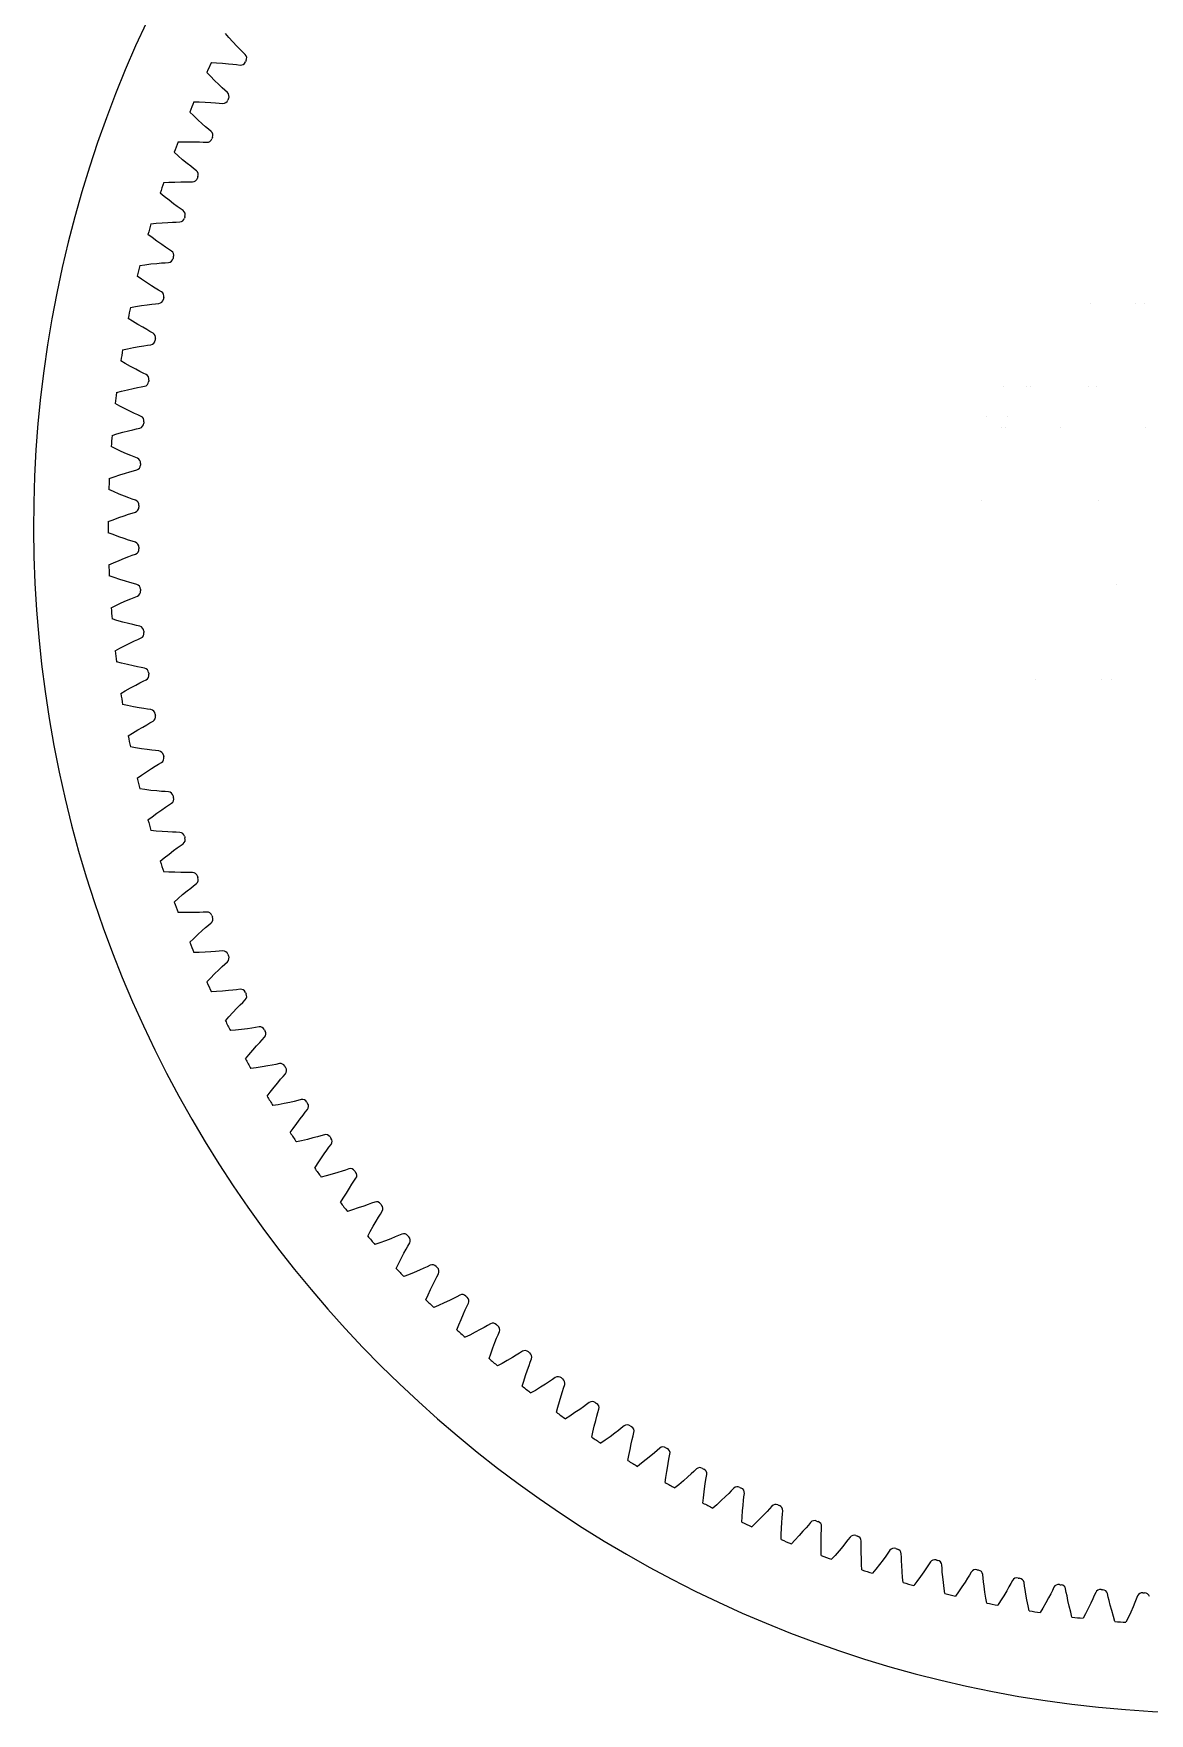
# Model space of a CAD drawing. Extents: x -2061 to 933, y -1034 to 399.
# Drawn here: x -2061.2 to -1896.6, y -1034.3 to -786.5 of the extents above; entities that cross this region are included whole.
import ezdxf

# ---------------------------------------------------------------- set-up
doc = ezdxf.new("R2010")
doc.units = 0
doc.layers.get('0').update_dxf_attribs({"linetype": 'CONTINUOUS'})

msp = doc.modelspace()

# ---------------------------------------------------------------- linework, layer by layer
at = {"color": 1}
for p, q in [((-2032.39234, -787.044919), (-2032.899451, -786.477632)), ((-2031.785503, -787.70463), (-2032.39234, -787.044919)), ((-2031.193797, -788.328004), (-2031.785503, -787.70463)), ((-2030.721622, -788.811455), (-2031.193797, -788.328004)), ((-2030.339481, -789.193654), (-2030.721622, -788.811455)), ((-2029.965287, -789.560048), (-2030.339481, -789.193654)), ((-2035.117589, -792.762136), (-2035.646581, -792.215195)), ((-2034.48532, -793.397514), (-2035.117589, -792.762136)), ((-2034.959954, -790.725786), (-2034.200505, -790.772825)), ((-2034.200505, -790.772825), (-2033.306785, -790.840957)), ((-2033.306785, -790.840957), (-2032.450865, -790.919711)), ((-2032.450865, -790.919711), (-2031.778882, -790.991217)), ((-2031.778882, -790.991217), (-2031.242154, -791.054702)), ((-2031.242154, -791.054702), (-2030.722758, -791.12173)), ((-2033.869596, -793.997177), (-2034.48532, -793.397514)), ((-2033.378805, -794.461718), (-2033.869596, -793.997177)), ((-2032.981953, -794.82862), (-2033.378805, -794.461718)), ((-2032.593664, -795.18004), (-2032.981953, -794.82862)), ((-2037.538713, -796.54097), (-2036.778003, -796.558156)), ((-2036.778003, -796.558156), (-2035.882298, -796.591148)), ((-2035.882298, -796.591148), (-2035.023945, -796.636239)), ((-2035.023945, -796.636239), (-2034.349673, -796.681307)), ((-2034.349673, -796.681307), (-2033.810866, -796.723671)), ((-2033.810866, -796.723671), (-2033.289239, -796.770257)), ((-2037.616281, -798.581938), (-2038.166337, -798.056187)), ((-2036.959554, -799.192003), (-2037.616281, -798.581938)), ((-2036.320762, -799.767031), (-2036.959554, -799.192003)), ((-2035.812111, -800.211946), (-2036.320762, -799.767031)), ((-2035.401161, -800.562984), (-2035.812111, -800.211946)), ((-2039.887182, -802.452911), (-2039.126383, -802.440219)), ((-2039.126383, -802.440219), (-2038.230073, -802.438021)), ((-2038.230073, -802.438021), (-2037.370612, -802.449378)), ((-2037.370612, -802.449378), (-2036.69509, -802.467939)), ((-2036.69509, -802.467939), (-2036.155036, -802.489117)), ((-2036.155036, -802.489117), (-2035.631982, -802.515188)), ((-2034.999374, -800.898889), (-2035.401161, -800.562984)), ((-2039.884561, -804.495351), (-2040.454834, -803.991601)), ((-2039.20439, -805.079163), (-2039.884561, -804.495351)), ((-2038.543515, -805.628669), (-2039.20439, -805.079163)), ((-2038.017789, -806.053271), (-2038.543515, -805.628669)), ((-2037.593374, -806.387905), (-2038.017789, -806.053271)), ((-2037.178709, -806.707777), (-2037.593374, -806.387905)), ((-2041.918933, -810.493258), (-2042.508544, -810.012285)), ((-2042.001738, -808.452496), (-2041.242024, -808.409944)), ((-2041.242024, -808.409944), (-2040.346491, -808.372559)), ((-2040.346491, -808.372559), (-2039.487247, -808.350164)), ((-2039.487247, -808.350164), (-2038.811517, -808.342191)), ((-2038.811517, -808.342191), (-2038.271048, -808.34215)), ((-2038.271048, -808.34215), (-2037.747373, -808.347666)), ((-2041.216366, -811.049916), (-2041.918933, -810.493258)), ((-2040.534427, -811.573053), (-2041.216366, -811.049916)), ((-2039.992437, -811.976688), (-2040.534427, -811.573053)), ((-2039.555211, -812.294401), (-2039.992437, -811.976688)), ((-2039.128308, -812.597747), (-2039.555211, -812.294401)), ((-2043.879121, -814.530471), (-2043.121663, -814.458127)), ((-2043.121663, -814.458127), (-2042.228289, -814.385611)), ((-2042.228289, -814.385611), (-2041.370586, -814.329501)), ((-2041.370586, -814.329501), (-2040.69569, -814.295004)), ((-2040.69569, -814.295004), (-2040.155639, -814.273745)), ((-2040.155639, -814.273745), (-2039.632152, -814.258697)), ((-2043.71626, -816.56641), (-2044.324299, -816.108955)), ((-2042.99238, -817.095056), (-2043.71626, -816.56641)), ((-2042.290429, -817.591016), (-2042.99238, -817.095056)), ((-2041.73301, -817.973062), (-2042.290429, -817.591016)), ((-2041.805904, -820.274755), (-2041.283412, -820.239167)), ((-2041.283648, -818.273364), (-2041.73301, -817.973062)), ((-2040.845165, -818.559716), (-2041.283648, -818.273364)), ((-2045.273771, -822.705442), (-2045.899301, -822.272211)), ((-2045.516436, -820.677467), (-2044.762403, -820.57544)), ((-2044.529694, -823.205261), (-2045.273771, -822.705442)), ((-2044.762403, -820.57544), (-2043.872564, -820.467907)), ((-2043.872564, -820.467907), (-2043.017726, -820.378167)), ((-2043.017726, -820.378167), (-2042.344705, -820.3172)), ((-2042.344705, -820.3172), (-2041.805904, -820.274755)), ((-2043.808813, -823.673281), (-2044.529694, -823.205261)), ((-2043.236825, -824.033147), (-2043.808813, -823.673281)), ((-2042.77602, -824.315576), (-2043.236825, -824.033147)), ((-2042.326632, -824.584493), (-2042.77602, -824.315576)), ((-2046.91116, -826.884004), (-2046.161713, -826.752453)), ((-2046.161713, -826.752453), (-2045.276782, -826.610068)), ((-2045.276782, -826.610068), (-2044.426126, -826.486836)), ((-2044.426126, -826.486836), (-2043.756017, -826.399494)), ((-2043.756017, -826.399494), (-2043.219299, -826.335928)), ((-2043.219299, -826.335928), (-2042.698606, -826.279854)), ((-1905.243833, -826.24377), (-1905.245483, -826.244722)), ((-1898.735836, -826.245231), (-1898.738553, -826.246263)), ((-1897.400911, -826.24354), (-1897.403664, -826.244474)), ((-2046.589063, -828.900888), (-2047.231119, -828.49255)), ((-2045.825938, -829.37111), (-2046.589063, -828.900888)), ((-2045.087238, -829.810467), (-2045.825938, -829.37111)), ((-2044.501562, -830.1476), (-2045.087238, -829.810467)), ((-2044.030024, -830.411721), (-2044.501562, -830.1476)), ((-2046.438777, -832.802623), (-2045.593615, -832.646089)), ((-2045.593615, -832.646089), (-2044.927452, -832.532506)), ((-2044.927452, -832.532506), (-2044.393643, -832.447918)), ((-2044.393643, -832.447918), (-2043.875553, -832.371445)), ((-2043.570425, -830.662787), (-2044.030024, -830.411721)), ((-2047.66011, -835.143197), (-2048.317702, -834.76038)), ((-2048.06114, -833.140513), (-2047.317436, -832.97964)), ((-2047.317436, -832.97964), (-2046.438777, -832.802623)), ((-2046.879112, -835.583096), (-2047.66011, -835.143197)), ((-2046.123732, -835.993113), (-2046.879112, -835.583096)), ((-2045.525272, -836.306992), (-2046.123732, -835.993113)), ((-2045.043728, -836.552397), (-2045.525272, -836.306992)), ((-2044.574627, -836.785226), (-2045.043728, -836.552397)), ((-2048.964605, -839.437346), (-2048.22779, -839.2474)), ((-2048.22779, -839.2474), (-2047.356758, -839.036023)), ((-2047.356758, -839.036023), (-2046.518393, -838.846429)), ((-2046.518393, -838.846429), (-2045.857203, -838.70678)), ((-2045.857203, -838.70678), (-2045.327126, -838.6013)), ((-2045.327126, -838.6013), (-2044.812438, -838.504545)), ((-1918.166533, -838.491932), (-1918.167124, -838.49284)), ((-1914.758773, -838.478678), (-1914.759443, -838.479597)), ((-1914.199558, -838.477921), (-1914.200234, -838.478831)), ((-1905.664091, -838.480575), (-1905.665034, -838.481459)), ((-1904.43564, -838.480715), (-1904.436605, -838.481561)), ((-2048.485258, -841.422742), (-2049.157373, -841.066037)), ((-2047.687592, -841.83164), (-2048.485258, -841.422742)), ((-2046.916698, -842.211685), (-2047.687592, -841.83164)), ((-2046.306376, -842.501827), (-2046.916698, -842.211685)), ((-2045.815569, -842.728136), (-2046.306376, -842.501827)), ((-2047.199034, -845.078295), (-2046.543836, -844.912795)), ((-2046.543836, -844.912795), (-2046.018309, -844.786586)), ((-2046.018309, -844.786586), (-2045.507817, -844.6697)), ((-2045.337689, -842.942369), (-2045.815569, -842.728136)), ((-1920.646276, -842.924626), (-1920.646886, -842.92591)), ((-1918.361587, -844.65181), (-1918.362435, -844.653672)), ((-1917.866058, -844.650789), (-1917.866916, -844.652646)), ((-1917.524811, -842.937157), (-1917.525484, -842.938447)), ((-1909.677428, -844.652418), (-1909.678569, -844.654248)), ((-2049.063237, -847.72984), (-2049.748838, -847.399798)), ((-2049.62016, -845.764795), (-2048.891371, -845.546067)), ((-2048.891371, -845.546067), (-2048.029309, -845.300657)), ((-2048.029309, -845.300657), (-2047.199034, -845.078295)), ((-2048.250133, -848.107107), (-2049.063237, -847.72984)), ((-2047.464912, -848.456594), (-2048.250133, -848.107107)), ((-2046.84367, -848.722551), (-2047.464912, -848.456594)), ((-2046.344357, -848.929417), (-2046.84367, -848.722551)), ((-2045.858434, -849.124723), (-2046.344357, -848.929417)), ((-2050.026796, -852.113102), (-2049.307155, -851.865931)), ((-2049.307155, -851.865931), (-2048.455393, -851.586865)), ((-2048.455393, -851.586865), (-2047.634488, -851.332078)), ((-2047.634488, -851.332078), (-2046.986293, -851.140984)), ((-2046.986293, -851.140984), (-2046.466126, -850.994239)), ((-2046.466126, -850.994239), (-2045.960616, -850.857401)), ((-2049.393155, -854.054768), (-2050.091184, -853.751897)), ((-2048.565866, -854.399821), (-2049.393155, -854.054768)), ((-2047.76753, -854.718211), (-2048.565866, -854.399821)), ((-2047.136325, -854.959573), (-2047.76753, -854.718211)), ((-2046.629275, -855.146677), (-2047.136325, -854.959573)), ((-2047.824084, -857.598136), (-2047.183891, -857.381741)), ((-2047.183891, -857.381741), (-2046.669886, -857.214688)), ((-2046.669886, -857.214688), (-2046.170138, -857.058109)), ((-2046.13606, -855.322755), (-2046.629275, -855.146677)), ((-1921.312245, -855.32199), (-1921.312366, -855.323059)), ((-1904.07025, -855.320889), (-1904.070521, -855.322108)), ((-2050.183885, -858.472479), (-2049.474503, -858.197246)), ((-2049.474503, -858.197246), (-2048.634354, -857.884955)), ((-2048.634354, -857.884955), (-2047.824084, -857.598136)), ((-2049.474503, -860.387772), (-2050.183885, -860.112539)), ((-2048.634305, -860.70008), (-2049.474503, -860.387772)), ((-2047.824084, -860.986881), (-2048.634305, -860.70008)), ((-2047.183891, -861.203277), (-2047.824084, -860.986881)), ((-2046.669886, -861.37033), (-2047.183891, -861.203277)), ((-2046.170138, -861.526909), (-2046.669886, -861.37033)), ((-2050.091184, -864.833121), (-2049.393155, -864.53025)), ((-2049.393155, -864.53025), (-2048.565914, -864.185216)), ((-2048.565914, -864.185216), (-2047.767529, -863.866807)), ((-2047.767529, -863.866807), (-2047.136325, -863.625444)), ((-2047.136325, -863.625444), (-2046.629276, -863.43834)), ((-2046.629276, -863.43834), (-2046.13606, -863.262263)), ((-2049.307155, -866.719087), (-2050.026796, -866.471916)), ((-2048.455344, -866.998168), (-2049.307155, -866.719087)), ((-2047.634488, -867.252939), (-2048.455344, -866.998168)), ((-2046.986293, -867.444034), (-2047.634488, -867.252939)), ((-2046.466126, -867.590779), (-2046.986293, -867.444034)), ((-2046.84367, -869.862467), (-2046.344357, -869.6556)), ((-2045.960615, -867.727617), (-2046.466126, -867.590779)), ((-2046.344357, -869.6556), (-2045.858434, -869.460295)), ((-1901.510025, -867.733325), (-1901.509476, -867.734321)), ((-2049.748838, -871.185219), (-2049.063237, -870.855177)), ((-2049.063237, -870.855177), (-2048.25018, -870.477932)), ((-2048.25018, -870.477932), (-2047.464912, -870.128424)), ((-2047.464912, -870.128424), (-2046.84367, -869.862467)), ((-2048.891371, -873.03895), (-2049.62016, -872.820223)), ((-2048.029259, -873.284375), (-2048.891371, -873.03895)), ((-2047.199034, -873.506723), (-2048.029259, -873.284375)), ((-2046.543836, -873.672222), (-2047.199034, -873.506723)), ((-2046.018309, -873.798432), (-2046.543836, -873.672222)), ((-2045.507816, -873.915318), (-2046.018309, -873.798432)), ((-2049.157373, -877.51898), (-2048.485258, -877.162276)), ((-2048.485258, -877.162276), (-2047.687639, -876.753401)), ((-2047.687639, -876.753401), (-2046.916697, -876.373333)), ((-2046.916697, -876.373333), (-2046.306376, -876.083191)), ((-2046.306376, -876.083191), (-2045.81557, -875.856881)), ((-2045.81557, -875.856881), (-2045.337689, -875.642649)), ((-2048.22779, -879.337618), (-2048.964605, -879.147672)), ((-2047.356708, -879.549007), (-2048.22779, -879.337618)), ((-2046.518393, -879.738589), (-2047.356708, -879.549007)), ((-2045.857203, -879.878238), (-2046.518393, -879.738589)), ((-2045.327126, -879.983718), (-2045.857203, -879.878238)), ((-2045.525272, -882.278025), (-2045.043729, -882.032621)), ((-2044.812438, -880.080472), (-2045.327126, -879.983718)), ((-2045.043729, -882.032621), (-2044.574628, -881.799792)), ((-1913.443295, -881.801595), (-1913.442036, -881.80312)), ((-1903.65125, -881.820222), (-1903.649157, -881.821845)), ((-1902.267663, -881.821612), (-1902.265486, -881.823166)), ((-2048.317702, -883.824637), (-2047.66011, -883.441821)), ((-2047.66011, -883.441821), (-2046.879157, -883.001947)), ((-2046.879157, -883.001947), (-2046.123732, -882.591905)), ((-2046.123732, -882.591905), (-2045.525272, -882.278025)), ((-2047.317436, -885.605378), (-2048.06114, -885.444505)), ((-2046.438726, -885.782405), (-2047.317436, -885.605378)), ((-2045.593615, -885.938929), (-2046.438726, -885.782405)), ((-2044.927452, -886.052512), (-2045.593615, -885.938929)), ((-2044.393643, -886.1371), (-2044.927452, -886.052512)), ((-2043.875553, -886.213573), (-2044.393643, -886.1371)), ((-2046.589063, -889.684129), (-2045.825982, -889.213934)), ((-2045.825982, -889.213934), (-2045.087237, -888.77455)), ((-2045.087237, -888.77455), (-2044.501562, -888.437418)), ((-2044.501562, -888.437418), (-2044.030024, -888.173297)), ((-2044.030024, -888.173297), (-2043.570426, -887.922231)), ((-2047.231119, -890.092467), (-2046.589063, -889.684129)), ((-2046.161713, -891.832565), (-2046.91116, -891.701014)), ((-2045.276731, -891.974958), (-2046.161713, -891.832565)), ((-2044.426126, -892.098182), (-2045.276731, -891.974958)), ((-2043.756017, -892.185524), (-2044.426126, -892.098182)), ((-2043.808813, -894.911737), (-2043.236825, -894.55187)), ((-2043.219299, -892.24909), (-2043.756017, -892.185524)), ((-2043.236825, -894.55187), (-2042.77602, -894.269441)), ((-2042.698606, -892.305164), (-2043.219299, -892.24909)), ((-2042.77602, -894.269441), (-2042.326632, -894.000525)), ((-2045.899301, -896.312806), (-2045.273771, -895.879576)), ((-2045.273771, -895.879576), (-2044.529738, -895.379785)), ((-2044.529738, -895.379785), (-2043.808813, -894.911737)), ((-2044.762403, -898.009577), (-2045.516436, -897.907551)), ((-2043.872513, -898.117116), (-2044.762403, -898.009577)), ((-2043.017726, -898.206851), (-2043.872513, -898.117116)), ((-2042.344705, -898.267817), (-2043.017726, -898.206851)), ((-2041.805904, -898.310262), (-2042.344705, -898.267817)), ((-2041.283411, -898.345851), (-2041.805904, -898.310262)), ((-2044.324299, -902.476063), (-2043.71626, -902.018608)), ((-2043.71626, -902.018608), (-2042.992423, -901.489992)), ((-2042.992423, -901.489992), (-2042.290429, -900.994001)), ((-2042.290429, -900.994001), (-2041.73301, -900.611956)), ((-2041.73301, -900.611956), (-2041.283648, -900.311653)), ((-2041.283648, -900.311653), (-2040.845165, -900.025302)), ((-2043.121663, -904.126891), (-2043.879121, -904.054546)), ((-2042.228237, -904.19941), (-2043.121663, -904.126891)), ((-2041.370586, -904.255517), (-2042.228237, -904.19941)), ((-2040.69569, -904.290013), (-2041.370586, -904.255517)), ((-2040.155639, -904.311273), (-2040.69569, -904.290013)), ((-2039.632152, -904.326321), (-2040.155639, -904.311273)), ((-2040.534427, -907.011965), (-2039.992437, -906.60833)), ((-2039.992437, -906.60833), (-2039.555212, -906.290617)), ((-2039.555212, -906.290617), (-2039.128308, -905.987271)), ((-2042.508544, -908.572733), (-2041.918933, -908.09176)), ((-2041.918933, -908.09176), (-2041.216407, -907.535133)), ((-2041.216407, -907.535133), (-2040.534427, -907.011965)), ((-2041.242024, -910.175073), (-2042.001738, -910.132522)), ((-2040.346439, -910.212461), (-2041.242024, -910.175073)), ((-2039.487247, -910.234853), (-2040.346439, -910.212461)), ((-2038.811517, -910.242827), (-2039.487247, -910.234853)), ((-2038.271047, -910.242867), (-2038.811517, -910.242827)), ((-2037.747373, -910.237352), (-2038.271047, -910.242867)), ((-2037.593374, -912.197113), (-2037.178709, -911.877241)), ((-2040.454834, -914.593417), (-2039.884561, -914.089666)), ((-2039.884561, -914.089666), (-2039.20443, -913.505888)), ((-2039.20443, -913.505888), (-2038.543515, -912.956348)), ((-2038.543515, -912.956348), (-2038.017789, -912.531746)), ((-2038.017789, -912.531746), (-2037.593374, -912.197113)), ((-2039.126383, -916.144798), (-2039.887182, -916.132106)), ((-2038.230021, -916.146997), (-2039.126383, -916.144798)), ((-2037.370612, -916.13564), (-2038.230021, -916.146997)), ((-2036.69509, -916.117078), (-2037.370612, -916.13564)), ((-2036.155036, -916.0959), (-2036.69509, -916.117078)), ((-2035.631981, -916.06983), (-2036.155036, -916.0959)), ((-2037.616281, -920.00308), (-2036.959593, -919.39305)), ((-2036.959593, -919.39305), (-2036.320762, -918.817986)), ((-2036.320762, -918.817986), (-2035.812111, -918.373072)), ((-2035.812112, -918.373072), (-2035.401162, -918.022034)), ((-2035.401162, -918.022034), (-2034.999375, -917.686129)), ((-2038.166337, -920.528831), (-2037.616281, -920.00308)), ((-2033.810866, -921.861346), (-2034.349673, -921.903711)), ((-2033.289239, -921.814761), (-2033.810866, -921.861346)), ((-2036.778003, -922.026861), (-2037.538713, -922.044048)), ((-2035.882246, -921.993867), (-2036.778003, -922.026861)), ((-2035.023945, -921.948779), (-2035.882246, -921.993867)), ((-2034.349673, -921.903711), (-2035.023945, -921.948779)), ((-2033.869596, -924.58784), (-2033.378805, -924.123299)), ((-2033.378805, -924.123299), (-2032.981954, -923.756398)), ((-2032.981954, -923.756398), (-2032.593664, -923.404978)), ((-2035.646581, -926.369822), (-2035.117589, -925.822882)), ((-2035.117589, -925.822882), (-2034.485357, -925.187541)), ((-2034.485357, -925.187541), (-2033.869596, -924.58784)), ((-2034.200505, -927.812193), (-2034.959954, -927.859231)), ((-2033.306734, -927.744056), (-2034.200505, -927.812193)), ((-2032.450865, -927.665306), (-2033.306734, -927.744056)), ((-2031.778882, -927.593801), (-2032.450865, -927.665306)), ((-2031.242154, -927.530316), (-2031.778882, -927.593801)), ((-2030.722757, -927.463287), (-2031.242154, -927.530316)), ((-2030.339481, -929.391364), (-2029.965287, -929.02497)), ((-2032.899451, -932.107386), (-2032.39234, -931.540099)), ((-2032.39234, -931.540099), (-2031.785539, -930.880426)), ((-2031.785539, -930.880426), (-2031.193797, -930.257013)), ((-2031.193797, -930.257013), (-2030.721622, -929.773562)), ((-2030.721622, -929.773562), (-2030.339481, -929.391364)), ((-2031.397863, -933.491871), (-2032.15488, -933.56869)), ((-2030.507456, -933.388698), (-2031.397863, -933.491871)), ((-2029.655339, -933.276408), (-2030.507456, -933.388698)), ((-2028.986681, -933.178576), (-2029.655339, -933.276408)), ((-2028.452859, -933.094068), (-2028.986681, -933.178576)), ((-2027.936494, -933.0067), (-2028.452859, -933.094068)), ((-2029.444735, -937.145915), (-2028.8643, -936.462928)), ((-2028.8643, -936.462928), (-2028.297489, -935.816765)), ((-2028.297489, -935.816765), (-2027.844659, -935.315149)), ((-2027.844659, -935.315149), (-2027.477817, -934.918242)), ((-2027.477817, -934.918242), (-2027.118297, -934.53744)), ((-2029.929183, -937.732674), (-2029.444735, -937.145915)), ((-2028.374398, -939.05714), (-2029.127816, -939.163619)), ((-2027.488728, -938.919089), (-2028.374398, -939.05714)), ((-2026.641677, -938.773431), (-2027.488728, -938.919089)), ((-2025.977375, -938.649424), (-2026.641677, -938.773431)), ((-2025.447282, -938.544023), (-2025.977375, -938.649424)), ((-2024.934746, -938.43645), (-2025.447282, -938.544023)), ((-2025.726146, -941.926439), (-2025.18514, -941.258521)), ((-2025.18514, -941.258521), (-2024.752352, -940.739514)), ((-2024.752352, -940.739514), (-2024.401376, -940.328511)), ((-2024.401376, -940.328511), (-2024.057083, -939.933888)), ((-2026.740358, -943.237013), (-2026.27932, -942.631688)), ((-2026.27932, -942.631688), (-2025.726146, -941.926439)), ((-2023.414526, -944.147901), (-2024.255206, -944.326702)), ((-2022.755605, -943.997909), (-2023.414526, -944.147901)), ((-2022.230059, -943.871778), (-2022.755605, -943.997909)), ((-2021.722141, -943.744166), (-2022.230059, -943.871778)), ((-2025.134773, -944.499418), (-2025.883429, -944.635394)), ((-2024.255206, -944.326702), (-2025.134773, -944.499418)), ((-2022.375915, -947.262535), (-2021.861548, -946.573892)), ((-2021.861548, -946.573892), (-2021.44947, -946.038293)), ((-2021.44947, -946.038293), (-2021.1149, -945.613828)), ((-2021.1149, -945.613828), (-2020.786365, -945.205993)), ((-2023.337892, -948.611916), (-2022.900974, -947.988957)), ((-2022.900974, -947.988957), (-2022.375915, -947.262535)), ((-2018.806149, -949.069118), (-2019.326338, -949.215784)), ((-2018.303633, -948.921663), (-2018.806149, -949.069118)), ((-2021.683983, -949.810312), (-2022.426724, -949.975576)), ((-2020.811875, -949.603198), (-2021.683983, -949.810312)), ((-2019.978862, -949.39153), (-2020.811875, -949.603198)), ((-2019.326338, -949.215784), (-2019.978862, -949.39153)), ((-2018.331838, -951.754681), (-2017.941105, -951.203317)), ((-2017.941105, -951.203317), (-2017.623458, -950.766044)), ((-2017.623458, -950.766044), (-2017.311188, -950.345625)), ((-2019.727031, -953.849095), (-2019.314907, -953.209463)), ((-2019.314907, -953.209463), (-2018.818772, -952.462987)), ((-2018.818772, -952.462987), (-2018.331838, -951.754681)), ((-2014.684493, -953.960959), (-2015.180833, -954.128029)), ((-2018.027348, -954.981635), (-2018.763028, -955.175931)), ((-2017.164044, -954.740442), (-2018.027348, -954.981635)), ((-2016.339984, -954.496233), (-2017.164044, -954.740442)), ((-2015.694862, -954.295005), (-2016.339984, -954.496233)), ((-2015.180833, -954.128029), (-2015.694863, -954.295005)), ((-2014.601453, -956.7929), (-2014.232667, -956.226621)), ((-2014.232667, -956.226621), (-2013.932432, -955.777214)), ((-2013.932432, -955.777214), (-2013.636908, -955.34486)), ((-2015.913344, -958.940474), (-2015.526649, -958.285155)), ((-2015.526649, -958.285155), (-2015.060203, -957.519777)), ((-2015.060203, -957.519777), (-2014.601453, -956.7929)), ((-2011.359699, -959.04071), (-2011.866777, -959.227738)), ((-2010.870301, -958.854283), (-2011.359699, -959.04071)), ((-2014.170508, -960.005412), (-2014.897993, -960.228441)), ((-2013.317338, -959.730512), (-2014.170508, -960.005412)), ((-2012.503501, -959.454139), (-2013.317338, -959.730512)), ((-2011.866777, -959.227738), (-2012.503501, -959.454139)), ((-2010.676143, -961.68078), (-2010.329874, -961.10046)), ((-2010.329874, -961.10046), (-2010.047514, -960.639612)), ((-2010.047514, -960.639612), (-2009.769193, -960.195989)), ((-2011.90271, -963.878204), (-2011.542041, -963.208208)), ((-2011.542041, -963.208208), (-2011.106003, -962.425107)), ((-2011.106003, -962.425107), (-2010.676143, -961.68078)), ((-2007.348641, -963.799587), (-2007.847985, -964.006379)), ((-2006.866939, -963.59409), (-2007.348641, -963.799587)), ((-2010.119408, -964.873897), (-2010.837576, -965.125315)), ((-2009.277689, -964.565713), (-2010.119408, -964.873897)), ((-2008.47533, -964.257603), (-2009.277689, -964.565713)), ((-2007.847985, -964.006379), (-2008.47533, -964.257603)), ((-2006.962269, -967.171415), (-2006.561963, -966.410786)), ((-2006.561963, -966.410786), (-2006.238744, -965.817318)), ((-2006.238744, -965.817318), (-2005.974695, -965.345741)), ((-2005.974695, -965.345741), (-2005.714004, -964.891532)), ((-2007.701313, -968.65467), (-2007.367227, -967.971031)), ((-2007.367227, -967.971031), (-2006.962269, -967.171415)), ((-2004.261681, -968.899218), (-2005.051325, -969.238591)), ((-2003.644683, -968.623558), (-2004.261681, -968.899218)), ((-2003.153842, -968.397322), (-2003.644683, -968.623558)), ((-2002.68058, -968.173072), (-2003.153842, -968.397322)), ((-2005.880296, -969.579583), (-2006.58804, -969.859002)), ((-2005.051325, -969.238591), (-2005.880296, -969.579583)), ((-2002.635391, -971.751381), (-2002.265256, -970.975622)), ((-2002.265256, -970.975622), (-2001.965585, -970.369923)), ((-2001.965586, -970.369923), (-2001.720254, -969.888342)), ((-2001.720254, -969.888342), (-2001.477596, -969.424249)), ((-2003.315633, -973.262507), (-2003.008643, -972.566279)), ((-2003.008643, -972.566279), (-2002.635391, -971.751381)), ((-2000.644763, -973.74194), (-2001.459708, -974.115215)), ((-1999.869051, -973.371827), (-2000.644763, -973.74194)), ((-1999.263351, -973.072157), (-1999.869051, -973.371827)), ((-1998.781771, -972.826825), (-1999.263351, -973.072157)), ((-1998.317678, -972.584167), (-1998.781771, -972.826825)), ((-1997.290751, -974.260413), (-1997.066501, -973.787151)), ((-2001.459708, -974.115215), (-2002.155936, -974.422204)), ((-1998.473012, -976.986868), (-1998.13204, -976.157944)), ((-1998.13204, -976.157944), (-1997.792646, -975.368252)), ((-1997.792646, -975.368252), (-1997.516987, -974.751254)), ((-1997.516987, -974.751254), (-1997.290751, -974.260413)), ((-1998.752431, -977.694611), (-1998.473012, -976.986868)), ((-1996.86446, -978.473798), (-1997.548099, -978.807885)), ((-1996.064798, -978.068817), (-1996.86446, -978.473798)), ((-1995.304215, -977.668535), (-1996.064798, -978.068817)), ((-1994.710747, -977.345316), (-1995.304215, -977.668535)), ((-1994.239169, -977.081266), (-1994.710747, -977.345316)), ((-1993.78496, -976.820575), (-1994.239169, -977.081266)), ((-1992.899807, -978.954556), (-1992.693016, -978.455212)), ((-1992.693016, -978.455212), (-1992.487519, -977.973511)), ((-1994.018744, -981.944147), (-1993.767326, -981.22598)), ((-1993.767326, -981.22598), (-1993.45916, -980.384309)), ((-1993.45916, -980.384309), (-1993.151031, -979.581901)), ((-1993.151031, -979.581901), (-1992.899807, -978.954556)), ((-1989.533041, -981.154085), (-1989.993889, -981.436445)), ((-1989.089417, -980.875764), (-1989.533041, -981.154085)), ((-1992.101637, -982.648612), (-1992.771633, -983.009281)), ((-1991.318491, -982.212549), (-1992.101637, -982.648612)), ((-1990.574209, -981.782715), (-1991.318491, -982.212549)), ((-1989.993889, -981.436445), (-1990.574209, -981.782715)), ((-1988.623957, -984.423959), (-1988.347568, -983.610072)), ((-1988.347568, -983.610072), (-1988.121167, -982.973348)), ((-1988.121167, -982.973348), (-1987.934139, -982.466271)), ((-1987.934139, -982.466271), (-1987.747712, -981.976873)), ((-1989.12187, -986.004564), (-1988.898841, -985.277079)), ((-1988.898841, -985.277079), (-1988.623957, -984.423959)), ((-1986.413161, -986.166747), (-1987.178584, -986.63322)), ((-1985.686329, -985.708024), (-1986.413161, -986.166747)), ((-1985.12005, -985.339238), (-1985.686329, -985.708024)), ((-1984.670643, -985.039003), (-1985.12005, -985.339238)), ((-1984.238288, -984.743479), (-1984.670643, -985.039003)), ((-1983.188433, -986.801434), (-1983.021458, -986.287404)), ((-1983.021458, -986.287404), (-1982.854388, -985.791065)), ((-1987.178584, -986.63322), (-1987.833903, -987.019915)), ((-1983.875064, -989.13392), (-1983.633885, -988.270665)), ((-1983.633885, -988.270665), (-1983.389662, -987.446555)), ((-1983.389662, -987.446555), (-1983.188433, -986.801434)), ((-1979.659473, -988.730029), (-1980.096746, -989.047676)), ((-1979.239053, -988.417759), (-1979.659473, -988.730029)), ((-1984.06936, -989.8696), (-1983.875064, -989.13392)), ((-1982.102891, -990.421478), (-1982.742524, -990.833602)), ((-1981.356373, -989.925314), (-1982.102891, -990.421478)), ((-1980.64811, -989.43841), (-1981.356373, -989.925314)), ((-1980.096746, -989.047676), (-1980.64811, -989.43841)), ((-1978.496639, -991.918496), (-1978.284959, -991.085433)), ((-1978.284959, -991.085433), (-1978.109213, -990.432909)), ((-1978.109213, -990.432909), (-1977.962547, -989.912721)), ((-1977.962547, -989.912721), (-1977.815092, -989.410205)), ((-1978.869005, -993.533295), (-1978.703741, -992.790554)), ((-1978.703741, -992.790554), (-1978.496639, -991.918496)), ((-1976.155922, -993.482455), (-1976.882386, -994.007545)), ((-1975.467321, -992.96812), (-1976.155922, -993.482455)), ((-1974.931722, -992.556041), (-1975.467321, -992.96812)), ((-1974.507257, -992.221471), (-1974.931722, -992.556041)), ((-1974.099421, -991.892936), (-1974.507257, -992.221471)), ((-1972.891337, -993.862176), (-1972.765207, -993.33663)), ((-1972.765207, -993.33663), (-1972.637594, -992.828713)), ((-1976.882386, -994.007545), (-1977.505345, -994.444463)), ((-1973.392846, -996.241344), (-1973.220141, -995.361828)), ((-1973.220141, -995.361828), (-1973.04133, -994.521097)), ((-1973.04133, -994.521097), (-1972.891337, -993.862176)), ((-1969.632942, -995.858923), (-1970.15195, -996.291712)), ((-1969.22194, -995.507947), (-1969.632942, -995.858923)), ((-1968.827316, -995.163654), (-1969.22194, -995.507947)), ((-1967.437452, -996.553854), (-1967.329878, -996.041318)), ((-1973.528823, -996.990001), (-1973.392846, -996.241344)), ((-1971.525116, -997.385891), (-1972.130442, -997.846929)), ((-1970.819827, -996.832685), (-1971.525116, -997.385891)), ((-1970.15195, -996.291712), (-1970.819827, -996.832685)), ((-1967.950569, -999.480969), (-1967.812527, -998.595351)), ((-1967.812527, -998.595351), (-1967.66686, -997.748248)), ((-1967.66686, -997.748248), (-1967.542852, -997.083946)), ((-1967.542852, -997.083946), (-1967.437452, -996.553854)), ((-1963.811671, -998.584388), (-1964.208577, -998.95123)), ((-1963.430869, -998.224868), (-1963.811671, -998.584388)), ((-1968.057048, -1000.234387), (-1967.950569, -999.480969)), ((-1966.039344, -1000.551307), (-1966.626103, -1001.035755)), ((-1965.356318, -999.970838), (-1966.039344, -1000.551307)), ((-1964.710194, -999.404061), (-1965.356318, -999.970838)), ((-1964.208577, -998.95123), (-1964.710194, -999.404061)), ((-1962.282133, -1001.614078), (-1962.169837, -1000.76191)), ((-1962.169837, -1000.76191), (-1962.072005, -1000.093252)), ((-1962.072005, -1000.093252), (-1961.987497, -999.55943)), ((-1961.987497, -999.55943), (-1961.900128, -999.043066)), ((-1957.918399, -1001.071858), (-1958.284792, -1001.446052)), ((-1962.462118, -1003.261451), (-1962.3853, -1002.504434)), ((-1962.3853, -1002.504434), (-1962.282133, -1001.614078)), ((-1960.433528, -1003.498912), (-1961.000815, -1004.006022)), ((-1959.773817, -1002.892075), (-1960.433528, -1003.498912)), ((-1959.150442, -1002.300368), (-1959.773817, -1002.892075)), ((-1958.666991, -1001.828193), (-1959.150442, -1002.300368)), ((-1958.284792, -1001.446052), (-1958.666991, -1001.828193)), ((-1956.637489, -1004.413357), (-1956.558735, -1003.557436)), ((-1956.558735, -1003.557436), (-1956.48723, -1002.885453)), ((-1956.48723, -1002.885453), (-1956.423745, -1002.348725)), ((-1956.423745, -1002.348725), (-1956.356716, -1001.829329)), ((-1956.75266, -1006.066525), (-1956.705621, -1005.307076)), ((-1956.705621, -1005.307076), (-1956.637489, -1004.413357)), ((-1954.080933, -1005.591892), (-1954.716311, -1006.224161)), ((-1953.481269, -1004.976167), (-1954.080933, -1005.591892)), ((-1953.016728, -1004.485376), (-1953.481269, -1004.976167)), ((-1952.649827, -1004.088525), (-1953.016728, -1004.485376)), ((-1952.298406, -1003.700235), (-1952.649827, -1004.088525)), ((-1950.842208, -1006.130516), (-1950.79714, -1005.456244)), ((-1950.79714, -1005.456244), (-1950.754775, -1004.917437)), ((-1950.754775, -1004.917437), (-1950.70819, -1004.39581)), ((-1946.579557, -1006.105945), (-1946.915463, -1006.507733)), ((-1954.716311, -1006.224161), (-1955.263251, -1006.753152)), ((-1950.937477, -1008.645285), (-1950.92029, -1007.884574)), ((-1950.92029, -1007.884574), (-1950.887298, -1006.988869)), ((-1950.887298, -1006.988869), (-1950.842208, -1006.130516)), ((-1948.286443, -1008.066125), (-1948.896508, -1008.722852)), ((-1947.711415, -1007.427333), (-1948.286443, -1008.066125)), ((-1947.266501, -1006.918683), (-1947.711415, -1007.427333)), ((-1946.915463, -1006.507733), (-1947.266501, -1006.918683)), ((-1945.040426, -1009.336644), (-1945.029069, -1008.477183)), ((-1945.029069, -1008.477183), (-1945.010507, -1007.801661)), ((-1945.010507, -1007.801661), (-1944.989329, -1007.261607)), ((-1944.989329, -1007.261607), (-1944.963258, -1006.738553)), ((-1940.770669, -1008.28528), (-1941.090542, -1008.699945)), ((-1948.896508, -1008.722852), (-1949.422259, -1009.272908)), ((-1945.038227, -1010.232954), (-1945.040426, -1009.336644)), ((-1945.025535, -1010.993753), (-1945.038227, -1010.232954)), ((-1942.983095, -1010.991132), (-1943.486846, -1011.561405)), ((-1942.399283, -1010.310961), (-1942.983095, -1010.991132)), ((-1941.849777, -1009.650086), (-1942.399283, -1010.310961)), ((-1941.425175, -1009.12436), (-1941.849777, -1009.650086)), ((-1941.090542, -1008.699945), (-1941.425175, -1009.12436)), ((-1939.136296, -1009.377619), (-1939.130781, -1008.853945)), ((-1939.136256, -1009.918088), (-1939.136296, -1009.377619)), ((-1939.128282, -1010.593818), (-1939.136256, -1009.918088)), ((-1939.105888, -1011.453062), (-1939.128282, -1010.593818)), ((-1935.184046, -1010.661783), (-1935.501759, -1011.099008)), ((-1934.8807, -1010.234879), (-1935.184046, -1010.661783)), ((-1933.204702, -1011.26221), (-1933.21975, -1010.738723)), ((-1939.068502, -1012.348595), (-1939.105888, -1011.453062)), ((-1939.025951, -1013.108309), (-1939.068502, -1012.348595)), ((-1936.985188, -1013.025505), (-1937.466162, -1013.615115)), ((-1936.42853, -1012.322937), (-1936.985188, -1013.025505)), ((-1935.905394, -1011.640998), (-1936.42853, -1012.322937)), ((-1935.501759, -1011.099008), (-1935.905394, -1011.640998)), ((-1933.183442, -1011.802262), (-1933.204702, -1011.26221)), ((-1933.148946, -1012.477157), (-1933.183442, -1011.802262)), ((-1933.092835, -1013.33486), (-1933.148946, -1012.477157)), ((-1933.02032, -1014.228234), (-1933.092835, -1013.33486)), ((-1929.88743, -1013.397), (-1930.38339, -1014.098952)), ((-1929.505385, -1012.839581), (-1929.88743, -1013.397)), ((-1929.205082, -1012.39022), (-1929.505385, -1012.839581)), ((-1928.91873, -1011.951736), (-1929.205082, -1012.39022)), ((-1927.203691, -1012.912476), (-1927.23928, -1012.389983)), ((-1927.161246, -1013.451276), (-1927.203691, -1012.912476)), ((-1927.10028, -1014.124297), (-1927.161246, -1013.451276)), ((-1922.893954, -1013.433203), (-1923.16287, -1013.882591)), ((-1932.947975, -1014.985692), (-1933.02032, -1014.228234)), ((-1930.912037, -1014.822832), (-1931.369491, -1015.43087)), ((-1930.38339, -1014.098952), (-1930.912037, -1014.822832)), ((-1927.010539, -1014.979135), (-1927.10028, -1014.124297)), ((-1926.903006, -1015.868974), (-1927.010539, -1014.979135)), ((-1926.800979, -1016.623008), (-1926.903006, -1015.868974)), ((-1924.273185, -1015.636266), (-1924.773005, -1016.380342)), ((-1923.805166, -1014.915384), (-1924.273185, -1015.636266)), ((-1923.445299, -1014.343396), (-1923.805166, -1014.915384)), ((-1923.16287, -1013.882591), (-1923.445299, -1014.343396)), ((-1921.142518, -1014.32587), (-1921.198592, -1013.805177)), ((-1921.078953, -1014.862589), (-1921.142518, -1014.32587)), ((-1920.991611, -1015.532697), (-1921.078953, -1014.862588)), ((-1920.868378, -1016.383353), (-1920.991611, -1015.532697)), ((-1917.330846, -1015.608133), (-1917.667979, -1016.193809)), ((-1917.066726, -1015.136595), (-1917.330846, -1015.608133)), ((-1916.81566, -1014.676997), (-1917.066726, -1015.136595)), ((-1915.030529, -1015.500214), (-1915.107002, -1014.982125)), ((-1914.945941, -1016.034023), (-1915.030529, -1015.500214)), ((-1914.832358, -1016.700186), (-1914.945941, -1016.034023)), ((-1910.693221, -1015.681198), (-1910.92605, -1016.1503)), ((-1908.877147, -1016.433697), (-1908.973901, -1015.919009)), ((-1924.773005, -1016.380342), (-1925.206235, -1017.005872)), ((-1920.725993, -1017.268284), (-1920.868378, -1016.383353)), ((-1920.594442, -1018.017731), (-1920.725993, -1017.268284)), ((-1918.577558, -1017.695635), (-1918.985896, -1018.337691)), ((-1918.107336, -1016.932509), (-1918.577558, -1017.695635)), ((-1917.667979, -1016.193809), (-1918.107336, -1016.932509)), ((-1914.675824, -1017.545349), (-1914.832358, -1016.700186)), ((-1914.498806, -1018.424007), (-1914.675824, -1017.545349)), ((-1914.337934, -1019.167711), (-1914.498806, -1018.424007)), ((-1911.89535, -1017.985683), (-1912.33525, -1018.766681)), ((-1911.485334, -1017.230303), (-1911.89535, -1017.985683)), ((-1911.171454, -1016.631843), (-1911.485334, -1017.230303)), ((-1910.92605, -1016.1503), (-1911.171454, -1016.631843)), ((-1908.771667, -1016.963774), (-1908.877147, -1016.433697)), ((-1908.632018, -1017.624964), (-1908.771667, -1016.963774)), ((-1908.442424, -1018.46333), (-1908.632018, -1017.624964)), ((-1908.231047, -1019.334361), (-1908.442424, -1018.46333)), ((-1905.266762, -1018.023269), (-1905.646807, -1018.794163)), ((-1904.97662, -1017.412947), (-1905.266762, -1018.023269)), ((-1904.75031, -1016.922141), (-1904.97662, -1017.412948)), ((-1904.536077, -1016.44426), (-1904.75031, -1016.922141)), ((-1902.691861, -1017.12488), (-1902.808747, -1016.614388)), ((-1902.565651, -1017.650407), (-1902.691861, -1017.12488)), ((-1902.400152, -1018.305605), (-1902.565651, -1017.650407)), ((-1902.17779, -1019.135881), (-1902.400152, -1018.305605)), ((-1898.755895, -1017.950241), (-1899.021853, -1018.571483)), ((-1898.549029, -1017.450928), (-1898.755895, -1017.950241)), ((-1898.353723, -1016.965005), (-1898.549029, -1017.450928)), ((-1912.33525, -1018.766681), (-1912.718066, -1019.424273)), ((-1908.0411, -1020.071176), (-1908.231047, -1019.334361)), ((-1906.055705, -1019.59183), (-1906.412409, -1020.263944)), ((-1905.646807, -1018.794163), (-1906.055705, -1019.59183)), ((-1901.932379, -1019.997942), (-1902.17779, -1019.135881)), ((-1901.713652, -1020.726731), (-1901.932379, -1019.997942)), ((-1899.748606, -1020.169808), (-1900.078648, -1020.855409)), ((-1899.371339, -1019.356704), (-1899.748606, -1020.169808)), ((-1899.021853, -1018.571483), (-1899.371339, -1019.356704))]:
    msp.add_line(p, q, dxfattribs=at)
for centre, radius, start, end in [((-1886.185938, -859.292509), 175, 107.873488, 73.50008), ((-2030.499657, -790.086306), 0.75, 330.878229, 44.561797), ((-1888.185937, -859.292509), 157.5, 154.081833, 154.168167), ((-1888.185958, -859.292499), 162, 154.959973, 155.540027), ((-2030.640303, -790.376277), 0.75, 263.688167, 337.371774), ((-2033.106961, -795.726872), 0.75, 333.128229, 46.811797), ((-1888.185958, -859.2925), 162, 157.209973, 157.790027), ((-2033.236114, -796.022141), 0.75, 265.938167, 339.621774), ((-1888.185938, -859.292509), 157.5, 156.331833, 156.418167), ((-1888.185959, -859.292501), 162, 159.459973, 160.040027), ((-2035.608269, -801.765563), 0.75, 268.188167, 341.871774), ((-2035.490808, -801.465452), 0.75, 335.378229, 49.061797), ((-1888.185938, -859.292509), 157.5, 158.581833, 158.668167), ((-2037.753109, -807.597688), 0.75, 270.438167, 344.121774), ((-2037.647521, -807.293196), 0.75, 337.628229, 51.311797), ((-1888.185938, -859.292509), 157.5, 160.831833, 160.918167), ((-1888.185959, -859.292502), 162, 161.709973, 162.290027), ((-2039.573775, -813.20112), 0.75, 339.878229, 53.561797), ((-1888.185959, -859.292503), 162, 163.959973, 164.540027), ((-2039.667327, -813.509522), 0.75, 272.688167, 346.371774), ((-1888.185938, -859.292509), 157.5, 163.081833, 163.168167), ((-2041.347972, -819.491951), 0.75, 274.938167, 348.621774), ((-2041.266599, -819.180113), 0.75, 342.128229, 55.811797), ((-1888.185937, -859.292509), 157.5, 165.331833, 165.418167), ((-1888.185959, -859.292504), 162, 166.209973, 166.790027), ((-2042.723385, -825.220957), 0.75, 344.378229, 58.061797), ((-1888.18596, -859.292504), 162, 168.459973, 169.040027), ((-2042.792452, -825.535749), 0.75, 277.188167, 350.871774), ((-1888.185938, -859.292509), 157.5, 167.581833, 167.668167), ((-2043.998541, -831.631597), 0.75, 279.438167, 353.121774), ((-2043.941885, -831.314337), 0.75, 346.628229, 60.311797), ((-1888.185938, -859.292509), 157.5, 169.831833, 169.918167), ((-1888.18596, -859.292505), 162, 170.709973, 171.290027), ((-2044.920221, -837.450857), 0.75, 348.878229, 62.561797), ((-1888.185937, -859.292509), 157.5, 172.081833, 172.168167), ((-1888.18596, -859.292506), 162, 172.959973, 173.540027), ((-2044.964377, -837.770097), 0.75, 281.688167, 355.371774), ((-2045.688473, -843.941782), 0.75, 283.938167, 357.621774), ((-2045.656884, -843.621055), 0.75, 351.128229, 64.811797), ((-1888.185938, -859.292509), 157.5, 174.331833, 174.418167), ((-1886.185938, -859.292509), 18.32, 126.942959, 126.952671), ((-1888.18596, -859.292507), 162, 175.209973, 175.790027), ((-2046.150738, -849.815418), 0.75, 353.378229, 67.061797), ((-1888.185938, -859.292509), 157.5, 176.581833, 176.668167), ((-1888.18596, -859.292508), 162, 177.459973, 178.040027), ((-2046.16971, -850.137138), 0.75, 286.188167, 359.871774), ((-2046.407349, -856.34661), 0.75, 288.438167, 2.121774), ((-2046.401021, -856.024393), 0.75, 355.628229, 69.311797), ((-1888.185938, -859.292509), 157.5, 178.831833, 178.918167), ((-1888.18596, -859.292509), 162, 179.709973, 180.290027), ((-2046.407349, -862.238408), 0.75, 357.878229, 71.561797), ((-1888.185938, -859.292509), 157.5, 181.081833, 181.168167), ((-1888.18596, -859.29251), 162, 181.959973, 182.540027), ((-2046.401021, -862.560625), 0.75, 290.688167, 4.371774), ((-2046.16971, -868.44788), 0.75, 0.128229, 73.811797), ((-2046.150738, -868.7696), 0.75, 292.938167, 6.621774), ((-1888.185937, -859.292509), 157.5, 183.331833, 183.418167), ((-1888.18596, -859.292511), 162, 184.209973, 184.790027), ((-2045.688473, -874.643235), 0.75, 2.378229, 76.061797), ((-1888.185938, -859.292509), 157.5, 185.581833, 185.668167), ((-2045.656884, -874.963963), 0.75, 295.188167, 8.871774), ((-1888.18596, -859.292511), 162, 186.459973, 187.040027), ((-2044.964377, -880.814921), 0.75, 4.628229, 78.311797), ((-2044.920221, -881.134161), 0.75, 297.438167, 11.121774), ((-1888.185937, -859.292509), 157.5, 187.831833, 187.918167), ((-1888.18596, -859.292512), 162, 188.709973, 189.290027), ((-2043.998541, -886.953421), 0.75, 6.878229, 80.561797), ((-2043.941885, -887.270681), 0.75, 299.688167, 13.371774), ((-1888.185938, -859.292509), 157.5, 190.081833, 190.168167), ((-1888.18596, -859.292513), 162, 190.959973, 191.540027), ((-2042.792452, -893.049269), 0.75, 9.128229, 82.811797), ((-2042.723385, -893.36406), 0.75, 301.938167, 15.621774), ((-1888.185938, -859.292509), 157.5, 192.331833, 192.418167), ((-1888.185959, -859.292514), 162, 193.209973, 193.790027), ((-2041.347972, -899.093067), 0.75, 11.378229, 85.061797), ((-2041.266599, -899.404904), 0.75, 304.188167, 17.871774), ((-1888.185937, -859.292509), 157.5, 194.581833, 194.668167), ((-1888.185959, -859.292515), 162, 195.459973, 196.040027), ((-2039.667327, -905.075496), 0.75, 13.628229, 87.311797), ((-2039.573775, -905.383898), 0.75, 306.438167, 20.121774), ((-1888.185938, -859.292509), 157.5, 196.831833, 196.918167), ((-1888.185959, -859.292516), 162, 197.709973, 198.290027), ((-2037.753109, -910.98733), 0.75, 15.878229, 89.561797), ((-2037.647521, -911.291821), 0.75, 308.688167, 22.371774), ((-1888.185937, -859.292509), 157.5, 199.081833, 199.168167), ((-1888.185959, -859.292517), 162, 199.959973, 200.540027), ((-2035.608269, -916.819455), 0.75, 18.128229, 91.811797), ((-2035.490808, -917.119566), 0.75, 310.938167, 24.621774), ((-1888.185938, -859.292509), 157.5, 201.331833, 201.418167), ((-1888.185958, -859.292517), 162, 202.209973, 202.790027), ((-2033.236114, -922.562877), 0.75, 20.378229, 94.061797), ((-2033.106961, -922.858146), 0.75, 313.188167, 26.871774), ((-1888.185938, -859.292509), 157.5, 203.581833, 203.668167), ((-1888.185958, -859.292518), 162, 204.459973, 205.040027), ((-2030.640303, -928.208741), 0.75, 22.628229, 96.311797), ((-2030.499657, -928.498711), 0.75, 315.438167, 29.121774), ((-1888.185938, -859.292509), 157.5, 205.831833, 205.918167), ((-1888.185958, -859.292519), 162, 206.709973, 207.290027), ((-2027.824837, -933.748341), 0.75, 24.878229, 98.561797), ((-1888.185938, -859.292509), 157.5, 208.081833, 208.168167), ((-2027.672916, -934.032566), 0.75, 317.688167, 31.371774), ((-1888.185957, -859.29252), 162, 208.959973, 209.540027), ((-2024.794058, -939.173136), 0.75, 27.128229, 100.811797), ((-1888.185937, -859.292509), 157.5, 210.331833, 210.418167), ((-2024.631096, -939.451178), 0.75, 319.938167, 33.621774), ((-1888.185957, -859.292521), 162, 211.209973, 211.790027), ((-2021.55264, -944.474761), 0.75, 29.378229, 103.061797), ((-1888.185938, -859.292509), 157.5, 212.581833, 212.668167), ((-2021.378887, -944.74619), 0.75, 322.188167, 35.871774), ((-1888.185956, -859.292521), 162, 213.459973, 214.040027), ((-2018.105579, -949.64504), 0.75, 31.628229, 105.311797), ((-1888.185938, -859.292509), 157.5, 214.831833, 214.918167), ((-2017.921304, -949.909439), 0.75, 324.438167, 38.121774), ((-1888.185956, -859.292522), 162, 215.709973, 216.290027), ((-2014.458192, -954.676003), 0.75, 33.878229, 107.561797), ((-1888.185938, -859.292509), 157.5, 217.081833, 217.168167), ((-2014.263679, -954.932963), 0.75, 326.688167, 40.371774), ((-1888.185955, -859.292523), 162, 217.959973, 218.540027), ((-2010.616103, -959.559891), 0.75, 36.128229, 109.811797), ((-1888.185938, -859.292509), 157.5, 219.331833, 219.418167), ((-2010.411651, -959.809017), 0.75, 328.938167, 42.621774), ((-1888.185955, -859.292523), 162, 220.209973, 220.790027), ((-2006.585234, -964.289175), 0.75, 38.378229, 112.061797), ((-1888.185938, -859.292509), 157.5, 221.581833, 221.668167), ((-2006.37116, -964.530081), 0.75, 331.188167, 44.871774), ((-1888.185954, -859.292524), 162, 222.459973, 223.040027), ((-2002.371803, -968.856561), 0.75, 40.628229, 114.311797), ((-1888.185938, -859.292509), 157.5, 223.831833, 223.918167), ((-2002.148435, -969.088877), 0.75, 333.438167, 47.121774), ((-1888.185953, -859.292525), 162, 224.709973, 225.290027), ((-1997.982305, -973.255007), 0.75, 42.878229, 116.561797), ((-1888.185938, -859.292509), 157.5, 226.081833, 226.168167), ((-1997.749989, -973.478374), 0.75, 335.688167, 49.371774), ((-1888.185953, -859.292525), 162, 226.959973, 227.540027), ((-1993.42351, -977.477731), 0.75, 45.128229, 118.811797), ((-1888.185938, -859.292509), 157.5, 228.331833, 228.418167), ((-1993.182603, -977.691806), 0.75, 337.938167, 51.621774), ((-1988.702445, -981.518222), 0.75, 47.378229, 121.061797), ((-1888.185938, -859.292509), 157.5, 230.581833, 230.668167), ((-1988.45332, -981.722674), 0.75, 340.188167, 53.871774), ((-1888.185952, -859.292526), 162, 229.209973, 229.790027), ((-1888.185952, -859.292526), 162, 231.459973, 232.040027), ((-1983.826392, -985.37025), 0.75, 49.628229, 123.311797), ((-1888.185938, -859.292509), 157.5, 232.831833, 232.918167), ((-1983.569432, -985.564764), 0.75, 342.438167, 56.121774), ((-1978.802868, -989.027875), 0.75, 51.878229, 125.561797), ((-1888.185938, -859.292509), 157.5, 235.081833, 235.168167), ((-1978.538469, -989.212151), 0.75, 344.688167, 58.371774), ((-1888.185951, -859.292527), 162, 233.709973, 234.290027), ((-1888.18595, -859.292528), 162, 235.959973, 236.540027), ((-1973.639619, -992.485458), 0.75, 54.128229, 127.811797), ((-1888.185938, -859.292509), 157.5, 237.331833, 237.418167), ((-1973.368189, -992.659211), 0.75, 346.938167, 60.621774), ((-1968.344606, -995.737667), 0.75, 56.378229, 130.061797), ((-1888.185938, -859.292509), 157.5, 239.581833, 239.668167), ((-1968.066565, -995.90063), 0.75, 349.188167, 62.871774), ((-1888.185949, -859.292528), 162, 238.209973, 238.790027), ((-1962.925995, -998.779487), 0.75, 58.628229, 132.311797), ((-1888.185938, -859.292509), 157.5, 241.831833, 241.918167), ((-1962.64177, -998.931408), 0.75, 351.438167, 65.121774), ((-1888.185949, -859.292528), 162, 240.459973, 241.040027), ((-1957.39214, -1001.606229), 0.75, 60.878229, 134.561797), ((-1888.185938, -859.292509), 157.5, 244.081833, 244.168167), ((-1957.10217, -1001.746874), 0.75, 353.688167, 67.371774), ((-1888.185948, -859.292529), 162, 242.709973, 243.290027), ((-1951.751574, -1004.213533), 0.75, 63.128229, 136.811797), ((-1888.185938, -859.292509), 157.5, 246.331833, 246.418167), ((-1951.456306, -1004.342686), 0.75, 355.938167, 69.621774), ((-1888.185947, -859.292529), 162, 244.959973, 245.540027), ((-1946.012995, -1006.597379), 0.75, 65.378229, 139.061797), ((-1888.185938, -859.292509), 157.5, 248.581833, 248.668167), ((-1945.712883, -1006.71484), 0.75, 358.188167, 71.871774), ((-1940.18525, -1008.754092), 0.75, 67.628229, 141.311797), ((-1888.185938, -859.292509), 157.5, 250.831833, 250.918167), ((-1939.880759, -1008.85968), 0.75, 0.438167, 74.121774), ((-1888.185946, -859.29253), 162, 247.209973, 247.790027), ((-1888.185945, -859.29253), 162, 249.459973, 250.040027), ((-1934.277326, -1010.680346), 0.75, 69.878229, 143.561797), ((-1888.185938, -859.292509), 157.5, 253.081833, 253.168167), ((-1933.968924, -1010.773899), 0.75, 2.688167, 76.371774), ((-1888.185945, -859.29253), 162, 251.709973, 252.290027), ((-1928.298333, -1012.373171), 0.75, 72.128229, 145.811797), ((-1888.185938, -859.292509), 157.5, 255.331833, 255.418167), ((-1927.986496, -1012.454544), 0.75, 4.938167, 78.621774), ((-1922.257489, -1013.829956), 0.75, 74.378229, 148.061797), ((-1888.185938, -859.292509), 157.5, 257.581833, 257.668167), ((-1921.942698, -1013.899024), 0.75, 7.188167, 80.871774), ((-1888.185944, -859.29253), 162, 253.959973, 254.540027), ((-1916.16411, -1015.048456), 0.75, 76.628229, 150.311797), ((-1888.185938, -859.292509), 157.5, 259.831833, 259.918167), ((-1915.846849, -1015.105112), 0.75, 9.438167, 83.121774), ((-1910.02759, -1016.026792), 0.75, 78.878229, 152.561797), ((-1888.185938, -859.292509), 157.5, 262.081833, 262.168167), ((-1909.70835, -1016.070948), 0.75, 11.688167, 85.371774), ((-1903.857391, -1016.763455), 0.75, 81.128229, 154.811797), ((-1888.185938, -859.292509), 157.5, 264.331833, 264.418167), ((-1888.185943, -859.292531), 162, 256.209973, 256.790027), ((-1888.185942, -859.292531), 162, 258.459973, 259.040027), ((-1903.536664, -1016.795044), 0.75, 13.938167, 87.621774), ((-1897.663029, -1017.257309), 0.75, 83.378229, 157.061797), ((-1888.185938, -859.292509), 157.5, 266.581833, 266.668167), ((-1897.341309, -1017.276282), 0.75, 16.188167, 89.871774), ((-1888.185941, -859.292531), 162, 260.709973, 261.290027), ((-1888.18594, -859.292531), 162, 262.959973, 263.540027), ((-1888.185939, -859.292531), 162, 265.209973, 265.790027)]:
    msp.add_arc(centre, radius, start, end, dxfattribs=at)

doc.saveas('drawing.dxf')
